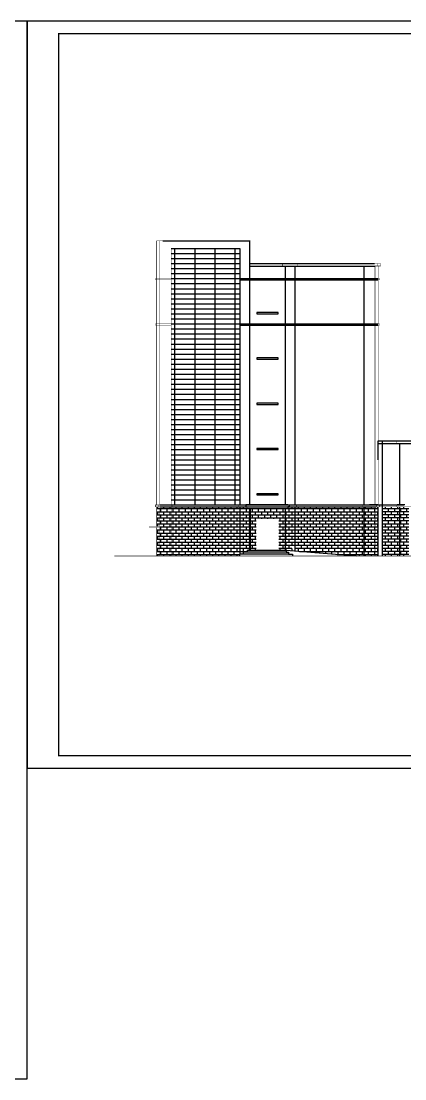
# Model space of a CAD drawing. Extents: x 39238 to 748440, y -374049 to 522939.
# Drawn here: x 395167 to 425654, y 169856 to 253956 of the extents above; entities that cross this region are included whole.
import ezdxf

# ---------------------------------------------------------------- set-up
doc = ezdxf.new("R2010")
doc.units = 0
doc.header["$LTSCALE"] = 1000
doc.header["$MEASUREMENT"] = 0
for name, color, linetype in [('E_LINE', 7, 'Continuous'), ('E_WALL1', 2, 'Continuous'), ('TWT_TITLE', 7, 'Continuous'), ('WALL', 2, 'Continuous')]:
    doc.layers.add(name, color=color, linetype=linetype)

msp = doc.modelspace()

# ---------------------------------------------------------------- hatches: boundary and pattern name
h = msp.add_hatch()
h.set_pattern_fill('AR-B816', color=253, scale=200)
h.set_pattern_definition([(0, (551846.6, 131490.61), (0, 242.6208), []), (90, (551846.6, 131490.61), (-242.6208, 242.6208), [242.6208, -242.6208])])
h.paths.add_polyline_path([(407084, 215334), (407059, 215334), (406185, 215334), (406185, 211434), (407084, 211434)])
h.paths.add_polyline_path([(410307, 215334), (407084, 215334), (407084, 211434), (407395, 211434), (407395, 212509, -1), (407395, 212549, -1), (407395, 212509), (407395, 211434), (410307, 211434)])
h.paths.add_polyline_path([(412534, 215334), (412434, 215334), (410307, 215334), (410307, 211434), (412515, 211434), (412515, 211584), (412534, 211584)])
h.paths.add_polyline_path([(413334, 215184), (413115, 215184), (413115, 215334), (413015, 215334), (413015, 215334), (412534, 215334), (412534, 211584), (412815, 211584), (412815, 211734), (413115, 211734), (413115, 211884), (413334, 211884)])
h.paths.add_polyline_path([(413835, 214384), (415635, 214384), (415635, 211884), (416134, 211884), (416134, 215184), (413355, 215184), (413355, 211884), (413835, 211884)])
h.paths.add_polyline_path([(416934, 215334), (416455, 215334), (416455, 215334), (416355, 215334), (416355, 215184), (416134, 215184), (416134, 211884), (416235, 211884), (416934, 211827), (416934, 211884), (416837, 211884), (416537, 212184), (416934, 212184)])
h.paths.add_polyline_path([(422384, 215334), (422284, 215334), (422284, 215334), (417034, 215334), (417034, 215334), (416934, 215334), (416934, 212184), (417137, 212184), (416934, 211980), (416934, 211827), (421795, 211434), (422384, 211434)])
h.paths.add_polyline_path([(423285, 215334), (422384, 215334), (422384, 211434), (423285, 211434)])
h.paths.add_polyline_path([(423534, 215334), (423285, 215334), (423285, 211434), (423534, 211434)])
h.paths.add_polyline_path([(405934, 213784), (406185, 213784), (406185, 215334), (405934, 215334)])
h.paths.add_polyline_path([(406185, 213684), (405934, 213684), (405934, 211434), (406185, 211434)])
h = msp.add_hatch()
h.set_pattern_fill('AR-B816', color=253, scale=200)
h.set_pattern_definition([(0, (325375.54, 141698.46), (0, 242.6208), []), (90, (325375.54, 141698.46), (-242.6208, 242.6208), [242.6208, -242.6208])])
h.paths.add_polyline_path([(425225, 215334), (423848, 215334), (423848, 211434), (425225, 211434)])
h.paths.add_polyline_path([(425985, 215334), (425225, 215334), (425225, 211434), (425985, 211434)])

# ---------------------------------------------------------------- linework, layer by layer
at = {"color": 253}
for p, q in [((407084, 235484), (412534, 235484)), ((407384, 215484), (407384, 235884)), ((408984, 215484), (408984, 235884)), ((410584, 215484), (410584, 235884)), ((412184, 215484), (412184, 235884)), ((407084, 235084), (412534, 235084)), ((407084, 234684), (412534, 234684)), ((407084, 234284), (412534, 234284)), ((407084, 233884), (412534, 233884)), ((407084, 233484), (412534, 233484)), ((407084, 233084), (412534, 233084)), ((407084, 232684), (412534, 232684)), ((407084, 232284), (412534, 232284)), ((407084, 231884), (412534, 231884)), ((407084, 231484), (412534, 231484)), ((407084, 231084), (412534, 231084)), ((407084, 230684), (412534, 230684)), ((407084, 230284), (412534, 230284)), ((407084, 229884), (412534, 229884)), ((407084, 229484), (412534, 229484)), ((407084, 229084), (412534, 229084)), ((407084, 228684), (412534, 228684)), ((407084, 228284), (412534, 228284)), ((407084, 227884), (412534, 227884)), ((407084, 227484), (412534, 227484)), ((407084, 227084), (412534, 227084)), ((407084, 226684), (412534, 226684)), ((407084, 226284), (412534, 226284)), ((407084, 225884), (412534, 225884)), ((407084, 225484), (412534, 225484)), ((407084, 225084), (412534, 225084)), ((407084, 224684), (412534, 224684)), ((407084, 224284), (412534, 224284)), ((407084, 223884), (412534, 223884)), ((407084, 223484), (412534, 223484)), ((407084, 223084), (412534, 223084)), ((407084, 222684), (412534, 222684)), ((407084, 222284), (412534, 222284)), ((407084, 221884), (412534, 221884)), ((407084, 221484), (412534, 221484)), ((407084, 221084), (412534, 221084)), ((407084, 220684), (412534, 220684)), ((407084, 220284), (412534, 220284)), ((407084, 219884), (412534, 219884)), ((407084, 219484), (412534, 219484)), ((407084, 219084), (412534, 219084)), ((407084, 218684), (412534, 218684)), ((407084, 218284), (412534, 218284)), ((407084, 217884), (412534, 217884)), ((407084, 217484), (412534, 217484)), ((407084, 217084), (412534, 217084)), ((407084, 216684), (412534, 216684)), ((407084, 216284), (412534, 216284)), ((407084, 215884), (412534, 215884))]:
    msp.add_line(p, q, dxfattribs=at)
for p, q in [((412534, 233484), (423534, 233484)), ((412534, 233384), (423534, 233384)), ((412534, 229884), (423534, 229884)), ((412534, 229784), (423534, 229784)), ((423548, 219084), (423548, 220584)), ((423548, 220584), (443455, 220584)), ((423548, 220584), (423848, 220584)), ((423548, 220384), (443455, 220384)), ((423848, 220584), (423848, 211434)), ((425225, 220384), (425225, 215484)), ((407084, 215484), (412534, 215484)), ((407084, 215484), (407484, 215484)), ((425225, 215334), (425225, 211434))]:
    msp.add_line(p, q)
for points, const_width in [([(406435, 236484), (405934, 236484), (405934, 215484)], 35), ([(412534, 215484), (412534, 235884), (407084, 235884), (407084, 215484)], 35), ([(423534, 234684), (423719, 234684), (423719, 234484), (413334, 234484)], 35), ([(413355, 234684), (413337, 215484)], 35), ([(416134, 234684), (415950, 234684), (415950, 234484), (416134, 234484)], 35), ([(416934, 234684), (417119, 234684), (417119, 234484), (416934, 234484)], 35), ([(423485, 234684), (423534, 234684)], 35), ([(423534, 234684), (423719, 234684), (423719, 234484), (423534, 234484)], 35), ([(416134, 234484), (416134, 215484)], 35), ([(416934, 215484), (416934, 234484)], 35), ([(422384, 234484), (422384, 215484)], 35), ([(423534, 234484), (423534, 215484)], 35), ([(407084, 233484), (405934, 233484), (405834, 233484), (405834, 233384), (407084, 233384)], 25), ([(412534, 233484), (423534, 233484), (423634, 233484), (423634, 233384), (412534, 233384)], 25), ([(407084, 229884), (405934, 229884), (405834, 229884), (405834, 229784), (407084, 229784)], 25), ([(412534, 229884), (423534, 229884), (423634, 229884), (423634, 229784), (412534, 229784)], 25), ([(423548, 220584), (443455, 220584)], 25), ([(443455, 220384), (423548, 220384)], 25), ([(425225, 220584), (425025, 220584), (425025, 220384), (425225, 220384)], 25), ([(425225, 220384), (425225, 215484)], 25), ([(405934, 215484), (405834, 215484), (405834, 215334), (405934, 215334)], 40), ([(423534, 215484), (405934, 215484)], 35), ([(405934, 215334), (405934, 213784)], 35), ([(423534, 215334), (405934, 215334)], 35), ([(406185, 215484), (406085, 215484), (406085, 215334), (406185, 215334)], 40), ([(406185, 211434), (406185, 215334)], 40), ([(407059, 215484), (407159, 215484), (407159, 215334), (407059, 215334)], 40), ([(407084, 215334), (407084, 211434)], 35), ([(412534, 215484), (412434, 215484), (412434, 215334), (412534, 215334)], 40), ([(412534, 211584), (412534, 215334)], 35), ([(413115, 215484), (413015, 215484), (413015, 215334), (413115, 215334)], 40), ([(416355, 215334), (416355, 215184), (413115, 215184), (413115, 215334)], 35), ([(416355, 215484), (416455, 215484), (416455, 215334), (416355, 215334)], 40), ([(416934, 215484), (417034, 215484), (417034, 215334), (416934, 215334)], 40), ([(416934, 211827), (416934, 215334)], 35), ([(422384, 215484), (422284, 215484), (422284, 215334), (422384, 215334)], 40), ([(422384, 215334), (422384, 211434)], 35), ([(423285, 215484), (423385, 215484), (423385, 215334), (423285, 215334)], 40), ([(423285, 215334), (423285, 211434)], 40), ([(423534, 215484), (423634, 215484), (423634, 215334), (423534, 215334)], 40), ([(423534, 215334), (423534, 211434)], 35), ([(429235, 215484), (423634, 215484)], 25), ([(429235, 215334), (423634, 215334)], 25), ([(425225, 215484), (425025, 215484), (425025, 215334), (425225, 215334)], 25), ([(425225, 215334), (425225, 211434)], 25), ([(413337, 215184), (413334, 211884)], 35), ([(416134, 215184), (416134, 211884)], 35), ([(406185, 213684), (405363, 213684), (405363, 213784), (406185, 213784)], 25), ([(405934, 213684), (405934, 211434)], 35)]:
    msp.add_lwpolyline(points, dxfattribs=dict(const_width=const_width))
msp.add_lwpolyline([(406185, 215484, 40, 40, 0), (406185, 236484, 40, 40, 0), (409054, 236484, 40, 40, 0), (413355, 236484, 40, 40, 0), (413355, 234684, 40, 40, 0), (417907, 234684, 40, 40, 0), (423485, 234684, 40, 40, 0), (423485, 234484, 40, 40, 0), (423285, 234484, 40, 40, 0), (423285, 215484, 0, 0, 0)], format="xyseb")
for points in [[(406185, 215484), (423385, 215484)], [(406185, 215334), (423385, 215334)], [(413115, 215484), (413015, 215484), (413015, 215334), (413115, 215334)], [(416355, 215484), (416455, 215484), (416455, 215334), (416355, 215334)], [(416235, 211884), (421795, 211434)]]:
    msp.add_lwpolyline(points)
at = {"layer": 'E_LINE'}
for p, q in [((413334, 215484), (413334, 236484)), ((416134, 234484), (416134, 215484)), ((416934, 215484), (416934, 234484)), ((422384, 234484), (422384, 215484)), ((416934, 211827), (416934, 215334)), ((422087, 215484), (422987, 215484)), ((422384, 215334), (422384, 211434)), ((423034, 215484), (422834, 215484)), ((423114, 215484), (423034, 215484)), ((423508, 215484), (423107, 215484)), ((423107, 215484), (423508, 215484)), ((423107, 215484), (423508, 215484)), ((423114, 215484), (425054, 215484)), ((423508, 215484), (423587, 215484)), ((423508, 215484), (423587, 215484)), ((423534, 211434), (423534, 215334)), ((423534, 211434), (423534, 215334)), ((423587, 215484), (424827, 215484)), ((424827, 215484), (425587, 215484)), ((425654, 215484), (425054, 215484)), ((413334, 211884), (413334, 215184)), ((416134, 215184), (416134, 211884))]:
    msp.add_line(p, q, dxfattribs=at)
at = {"layer": 'E_WALL1'}
for points in [[(413885, 230784), (413885, 230684), (415585, 230684), (415585, 230784), (413885, 230784)], [(413885, 227184), (413885, 227084), (415585, 227084), (415585, 227184), (413885, 227184)], [(413885, 223584), (413885, 223484), (415585, 223484), (415585, 223584), (413885, 223584)], [(413885, 219984), (413885, 219884), (415585, 219884), (415585, 219984), (413885, 219984)], [(413885, 216384), (413885, 216284), (415585, 216284), (415585, 216384), (413885, 216384)]]:
    msp.add_lwpolyline(points, dxfattribs=at)
at = {"layer": 'TWT_TITLE'}
for points in [[(336238, 253956), (336238, 169856), (395638, 169856), (395638, 253956)], [(395638, 194556), (479738, 194556), (479738, 253956), (395638, 253956)]]:
    msp.add_lwpolyline(points, close=True, dxfattribs=at)
at = {"layer": 'TWT_TITLE', "const_width": 100}
msp.add_lwpolyline([(398138, 195556), (478738, 195556), (478738, 252956), (398138, 252956)], close=True, dxfattribs=at)
at = {"layer": 'WALL', "ltscale": 10}
for p, q in [((406435, 236484), (413355, 236484)), ((407084, 235884), (412534, 235884)), ((412534, 235884), (412534, 215484)), ((413355, 234684), (423235, 234684)), ((413334, 234484), (423285, 234484)), ((412534, 215334), (412534, 211584)), ((413355, 215184), (413355, 211884)), ((412815, 211584), (412515, 211584)), ((412515, 211584), (412515, 211434)), ((416235, 211734), (412815, 211734)), ((412815, 211734), (412815, 211584)), ((416415, 211584), (412815, 211584)), ((413115, 211884), (416235, 211884)), ((413115, 211884), (413115, 211734)), ((416235, 211884), (416235, 211734)), ((416235, 211734), (416415, 211734)), ((416415, 211734), (416415, 211584)), ((416415, 211584), (416715, 211584)), ((416715, 211584), (416715, 211434))]:
    msp.add_line(p, q, dxfattribs=at)
for points in [[(416355, 215484), (413115, 215484)], [(416355, 215334), (416355, 215184)], [(416355, 215184), (413115, 215184)]]:
    msp.add_lwpolyline(points, dxfattribs=at)
at = {"layer": 'WALL', "ltscale": 10, "const_width": 40}
msp.add_lwpolyline([(426545, 211434), (402558, 211434)], dxfattribs=at)

doc.saveas('drawing.dxf')
